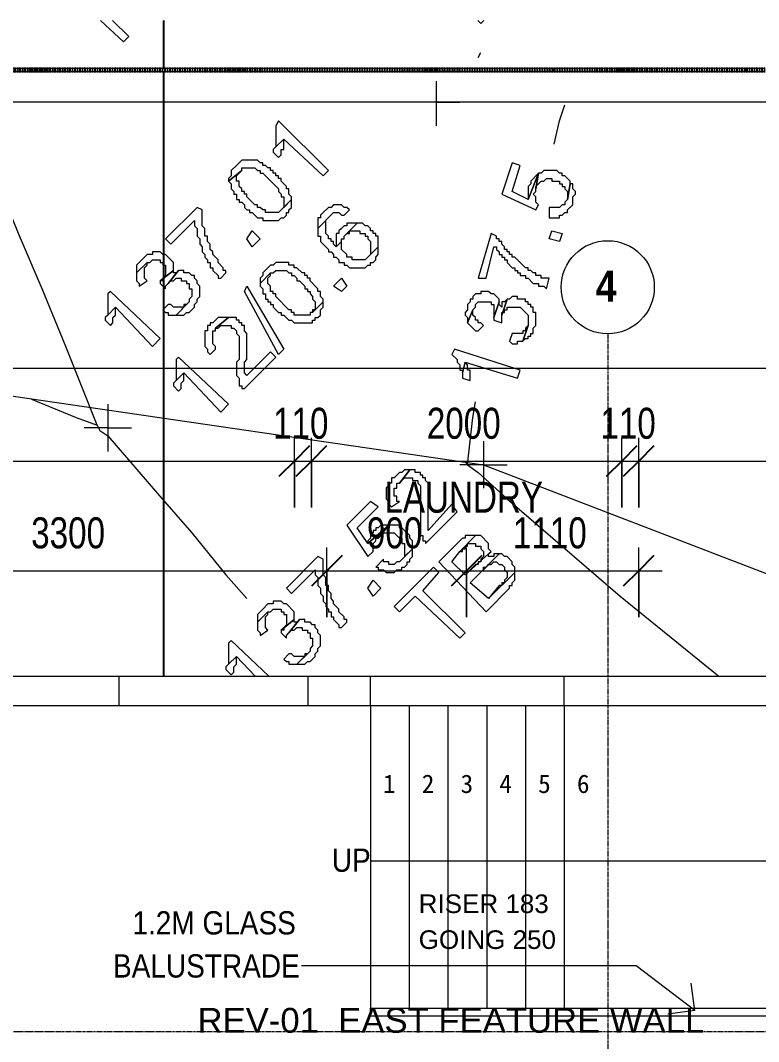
# Model space of a CAD drawing. Header units: millimetres. Extents: x -3370 to 37592, y -25802 to 13127.
# Drawn here: x 13359 to 18116, y 6543 to 13127 of the extents above; entities that cross this region are included whole.
import ezdxf

# ---------------------------------------------------------------- set-up
doc = ezdxf.new("R2010")
doc.units = ezdxf.units.MM
for name, pattern in [('Boundary', [16, 10, -3, 0, -3]), ('Dash - Tight', [4.5, 3, -1.5]), ('Grid Line', [22.225, 12.7, -3.175, 3.175, -3.175])]:
    doc.linetypes.add(name, pattern=pattern)
for name, color, linetype, lineweight in [('2 Hoop survey', 8, 'Continuous', 9), ('A-ANNO-DIMS', 211, 'Continuous', 9), ('A-ANNO-DIMS-100', 211, 'Continuous', 9), ('A-DETL', 90, 'Continuous', 9), ('A-FLOR-HRAL', 11, 'Continuous', 9), ('A-FLOR-HRAL-MBND', 5, 'Dash - Tight', 9), ('A-WALL', 113, 'Continuous', 18), ('C-PROP-LINE', 91, 'Boundary', 70), ('G-ANNO-TEXT', 231, 'Continuous', 9), ('S-GRID', 1, 'Continuous', 9), ('S-GRID-IDEN', 1, 'Continuous', 9), ('S-STRS', 31, 'Continuous', 9), ('S-STRS-ANNO', 31, 'Continuous', 9), ('S-STRS-IDEN', 31, 'Continuous', 25), ('默认', 18, 'Continuous', 9)]:
    doc.layers.add(name, color=color, linetype=linetype, lineweight=lineweight)
doc.layers.add('ID_REVISION_MARKUP', color=7, linetype='Continuous', lineweight=25, true_color=0xc83228)
doc.styles.add('Arial', font='arial.ttf', dxfattribs={"height": 120})
doc.styles.add('Avenir', font='', dxfattribs={"width": 0.9, "height": 150})
doc.styles.add('Avenir_1', font='', dxfattribs={"width": 0.8, "height": 200})
doc.styles.add('Avenir_B', font='', dxfattribs={"width": 0.9, "height": 200})
doc.styles.add('ID_SANS', font='Arial.ttf')
doc.styles.add('宋体_1', font='', dxfattribs={"height": 119.06})
doc.styles.get('Avenir').set_extended_font_data('Avenir')
doc.styles.get('Avenir_1').set_extended_font_data('Avenir')
doc.styles.get('Avenir_B').set_extended_font_data('Avenir', bold=True)
doc.styles.get('宋体_1').set_extended_font_data('SimSun')
doc.dimstyles.new('Choo_2mm_Diagonal_Tick', dxfattribs={"dimscale": 304.8, "dimtxt": 282.499429, "dimasz": 0.656168, "dimexe": 0.492126, "dimexo": 0.0625, "dimgap": 0.164042, "dimtad": 1, "dimdsep": 46, "dimtxsty": 'Avenir_1', "dimblk1": 'OBLIQUE', "dimblk2": 'OBLIQUE', "dimsah": 1, "dimcen": 0.09, "dimdle": 0.492126, "dimazin": 3, "dimtfac": 1, "dimtdec": 4, "dimtix": 1, "dimtmove": 0, "dimatfit": 3, "dimfxl": 0.984252, "dimfxlon": 1, "dimtvp": 1, "dimtolj": 1, "dimarcsym": 2})

# ---------------------------------------------------------------- blocks, each defined once
blk = doc.blocks.new('栏杆扶手 - 栏杆扶手-1406236-Lower Ground Floor')
at = {"layer": 'A-FLOR-HRAL'}
for p, q in [((14071.1, 12817.6), (13005.7, 12817.6)), ((13005.7, 12797.6), (14071.1, 12797.6)), ((14071.1, 12797.6), (14071.1, 12817.6)), ((14800, 12817.6), (14071.1, 12817.6)), ((14071.1, 12797.6), (14800, 12797.6)), ((14800, 12797.6), (14800, 12817.6)), ((16414, 12817.6), (14800, 12817.6)), ((14800, 12797.6), (16414, 12797.6)), ((16414, 12797.6), (16414, 12817.6)), ((16766.4, 12817.6), (16414, 12817.6)), ((16414, 12797.6), (16766.4, 12797.6)), ((16766.4, 12797.6), (16766.4, 12817.6)), ((16794.8, 12817.6), (16766.4, 12817.6)), ((16766.4, 12797.6), (16794.8, 12797.6)), ((16794.8, 12797.6), (16794.8, 12817.6)), ((17107.2, 12817.6), (16794.8, 12817.6)), ((16794.8, 12797.6), (17107.2, 12797.6)), ((17883.1, 12817.6), (17233.7, 12817.6)), ((17233.7, 12797.6), (17883.1, 12797.6)), ((17883.1, 12797.6), (17883.1, 12817.6)), ((18034, 12817.6), (17883.1, 12817.6)), ((17883.1, 12797.6), (18034, 12797.6))]:
    blk.add_line(p, q, dxfattribs=at)
at = {"layer": 'A-FLOR-HRAL', "lineweight": 18}
for p, q in [((17107.2, 12817.6), (17107.2, 12797.6)), ((17233.7, 12817.6), (17107.2, 12817.6)), ((17107.2, 12797.6), (17233.7, 12797.6)), ((17233.7, 12797.6), (17233.7, 12817.6)), ((18034, 12817.6), (18034, 12797.6)), ((18152.8, 12817.6), (18034, 12817.6)), ((18034, 12797.6), (18152.8, 12797.6))]:
    blk.add_line(p, q, dxfattribs=at)
blk = doc.blocks.new('栏杆扶手 - 栏杆扶手-1513421-Lower Ground Floor')
at = {"layer": 'A-FLOR-HRAL'}
for p, q in [((15614, 6759.2), (15964, 6759.2)), ((15614, 6708.4), (15614, 6759.2)), ((15964, 6759.2), (16864, 6759.2)), ((16864, 6759.2), (16964, 6759.2)), ((16964, 6759.2), (18114, 6759.2)), ((18114, 6759.2), (18214, 6759.2)), ((18214, 6759.2), (19214, 6759.2)), ((19214, 6759.2), (19306.7, 6759.2)), ((19330.3, 6708.4), (19306.7, 6759.2)), ((19330.3, 6708.4), (19306.7, 6759.2)), ((19330.3, 6708.4), (19306.7, 6759.2)), ((15614, 6708.4), (15964, 6708.4)), ((15964, 6708.4), (16864, 6708.4)), ((16864, 6708.4), (16964, 6708.4)), ((16964, 6708.4), (18114, 6708.4)), ((18114, 6708.4), (18214, 6708.4)), ((18214, 6708.4), (19214, 6708.4)), ((19214, 6708.4), (19330.3, 6708.4))]:
    blk.add_line(p, q, dxfattribs=at)
at = {"layer": 'A-FLOR-HRAL-MBND'}
for p, q in [((19306.7, 6759.2), (19614, 6759.2)), ((19312.6, 6746.5), (19614, 6746.5)), ((19312.6, 6746.5), (19614, 6746.5)), ((19324.4, 6721.1), (19614, 6721.1)), ((19324.4, 6721.1), (19614, 6721.1)), ((19614, 6759.2), (20014, 6759.2)), ((19614, 6746.5), (20014, 6746.5)), ((19614, 6746.5), (20014, 6746.5)), ((19614, 6721.1), (20014, 6721.1)), ((19614, 6721.1), (20014, 6721.1)), ((20014, 6759.2), (20014, 6708.4)), ((20014, 6746.5), (20014, 6721.1)), ((20014, 6746.5), (20014, 6721.1)), ((19330.3, 6708.4), (19614, 6708.4)), ((19614, 6708.4), (20014, 6708.4))]:
    blk.add_line(p, q, dxfattribs=at)
blk = doc.blocks.new('2 Hoop survey-1260670-Lower Ground Floor')
at = {"layer": '默认', "color": 9}
for p, q in [((64738.7, 23076.2), (64755.7, 23110)), ((64467.8, 22923.8), (64467.8, 22635.9)), ((68454.1, 22788.3), (61623.2, 22788.3)), ((64467.8, 22788.3), (64315.4, 22788.3)), ((64467.8, 22788.3), (64620.2, 22788.3)), ((57457.8, 21518.4), (64772.6, 20451.6)), ((62351.3, 20841.1), (62351.3, 20536.3)), ((62351.3, 20688.7), (62198.9, 20688.7)), ((62351.3, 20688.7), (62503.7, 20688.7)), ((64772.6, 20604), (64772.6, 20299.3)), ((64772.6, 20451.6), (64620.2, 20451.6)), ((64772.6, 20451.6), (64925, 20451.6)), ((64772.6, 20451.6), (68316.9, 19087.3)), ((63389.7, 19087.3), (63147.1, 19317.2))]:
    blk.add_line(p, q, dxfattribs=at)
at = {"layer": '默认', "color": 9, "flags": 128}
for points in [[(62305.7, 23316.3), (62452.9, 23177.8), (62486.7, 23211.6), (62382.1, 23316.3)], [(64737, 23316.3), (64755.7, 23296.3), (64775.7, 23316.3)], [(62283.5, 20705.6), (62080.3, 21213.6), (61928, 21586.1), (61775.6, 21941.7), (61623.2, 22314.2), (61555.4, 22466.6), (61504.6, 22585.1), (61453.8, 22720.6), (61424.3, 22986.5)], [(61639.9, 23006.5), (61640.1, 23008.4), (62691.7, 23006.5)], [(65229.8, 22517.4), (65263.6, 22669.8), (65297.5, 22771.4)], [(61860.2, 20875), (62148.1, 20756.4), (62283.5, 20705.6), (62300.5, 20671.8), (62351.3, 20637.9), (62673, 20265.4), (62893.1, 20011.4), (63113.2, 19740.5), (63248.7, 19588.1)], [(64671, 20451.6), (64704.9, 20756.4), (64721.8, 20858)], [(64654.1, 20468.6), (64671, 20451.6), (64738.7, 20400.8), (64925, 20231.5), (65653.1, 19605), (66279.6, 19097.1), (66290.9, 19087.3)], [(63147.1, 19317.2), (63130.2, 19300.2), (63130.2, 19164.8), (63181, 19215.6), (63300.7, 19087.3)]]:
    blk.add_lwpolyline(points, dxfattribs=at)
for points in [[(63451.9, 22669.8), (63434.9, 22635.9), (63434.9, 22500.5), (63485.7, 22551.3), (63739.7, 22314.2), (63773.6, 22348.1)], [(63434.9, 22500.5), (63418, 22483.5), (63418, 22466.6), (63451.9, 22432.7), (63468.8, 22449.7), (63468.8, 22483.5), (63485.7, 22483.5), (63485.7, 22551.3)], [(63181, 22381.9), (63147.1, 22348.1), (63147.1, 22314.2), (63130.2, 22297.3), (63130.2, 22280.3), (63214.8, 22348.1), (63214.8, 22365), (63299.5, 22365), (63316.4, 22348.1), (63333.3, 22348.1), (63333.3, 22331.1), (63350.3, 22331.1), (63451.9, 22229.5), (63451.9, 22212.6), (63468.8, 22195.7), (63468.8, 22178.8), (63485.7, 22178.8), (63485.7, 22111), (63536.5, 22161.8), (63536.5, 22178.8), (63519.6, 22195.7), (63519.6, 22229.5), (63502.7, 22229.5), (63502.7, 22246.5), (63468.8, 22280.3), (63468.8, 22297.3), (63451.9, 22297.3), (63451.9, 22314.2), (63434.9, 22314.2), (63434.9, 22331.1), (63418, 22331.1), (63418, 22348.1), (63401.1, 22348.1), (63401.1, 22365), (63384.1, 22365), (63367.2, 22381.9), (63350.3, 22381.9), (63350.3, 22398.9), (63333.3, 22398.9), (63316.4, 22415.8), (63214.8, 22415.8)], [(64958.9, 22398.9), (64891.1, 22195.7), (65111.2, 22094.1), (65128.2, 22128), (65111.2, 22144.9), (65111.2, 22178.8), (65094.3, 22195.7), (65111.2, 22212.6), (65111.2, 22229.5), (65128.2, 22331.1), (65060.5, 22161.8), (64958.9, 22212.6), (65009.7, 22381.9)], [(63130.2, 22280.3), (63147.1, 22263.4), (63147.1, 22229.5), (63164, 22212.6), (63164, 22195.7), (63181, 22195.7), (63181, 22161.8), (63197.9, 22161.8), (63197.9, 22144.9), (63214.8, 22144.9), (63231.8, 22128), (63231.8, 22111), (63248.7, 22094.1), (63265.6, 22094.1), (63265.6, 22077.2), (63282.5, 22077.2), (63316.4, 22043.3), (63350.3, 22043.3), (63350.3, 22026.4), (63451.9, 22026.4), (63468.8, 22043.3), (63485.7, 22043.3), (63502.7, 22060.2), (63502.7, 22077.2), (63519.6, 22077.2), (63519.6, 22094.1), (63536.5, 22111), (63536.5, 22161.8), (63451.9, 22077.2), (63367.2, 22077.2), (63367.2, 22094.1), (63350.3, 22094.1), (63333.3, 22111), (63316.4, 22111), (63316.4, 22128), (63299.5, 22128), (63248.7, 22178.8), (63248.7, 22195.7), (63231.8, 22195.7), (63231.8, 22212.6), (63214.8, 22212.6), (63214.8, 22229.5), (63197.9, 22246.5), (63197.9, 22280.3), (63181, 22280.3), (63181, 22314.2), (63214.8, 22348.1)], [(65060.5, 22246.5), (65060.5, 22161.8), (65128.2, 22331.1), (65077.4, 22280.3), (65077.4, 22263.4)], [(65128.2, 22331.1), (65111.2, 22229.5), (65111.2, 22246.5), (65145.1, 22280.3), (65162, 22280.3), (65179, 22297.3), (65212.8, 22297.3), (65212.8, 22280.3), (65263.6, 22280.3), (65263.6, 22263.4), (65280.6, 22263.4), (65280.6, 22246.5), (65297.5, 22246.5), (65297.5, 22229.5), (65314.4, 22212.6), (65314.4, 22161.8), (65331.4, 22263.4), (65331.4, 22280.3), (65297.5, 22314.2), (65280.6, 22314.2), (65280.6, 22331.1), (65263.6, 22331.1), (65246.7, 22348.1), (65162, 22348.1), (65145.1, 22331.1)], [(65195.9, 22111), (65195.9, 22043.3), (65263.6, 22043.3), (65263.6, 22060.2), (65280.6, 22060.2), (65297.5, 22077.2), (65314.4, 22077.2), (65314.4, 22094.1), (65348.3, 22128), (65348.3, 22178.8), (65365.2, 22195.7), (65365.2, 22212.6), (65348.3, 22229.5), (65348.3, 22263.4), (65331.4, 22263.4), (65314.4, 22161.8), (65297.5, 22144.9), (65297.5, 22128), (65280.6, 22128), (65263.6, 22111)], [(63739.7, 22077.2), (63722.8, 22060.2), (63722.8, 22043.3), (63705.9, 22043.3), (63705.9, 21975.6), (63807.5, 22077.2), (63841.3, 22077.2), (63858.2, 22060.2), (63875.2, 22060.2), (63909, 22094.1), (63892.1, 22111), (63875.2, 22111), (63858.2, 22128), (63807.5, 22128), (63790.5, 22111), (63773.6, 22111)], [(62927, 22111), (62723.8, 21907.8), (62757.6, 21874), (62910, 22026.4), (62910, 21992.5), (62927, 21975.6), (62927, 21924.8), (62943.9, 21907.8), (62943.9, 21874), (62960.8, 21857), (62960.8, 21823.2), (62977.8, 21806.2), (62977.8, 21789.3), (62994.7, 21772.4), (62994.7, 21755.4), (63011.6, 21755.4), (63011.6, 21721.6), (63028.6, 21721.6), (63028.6, 21704.6), (63062.4, 21670.8), (63062.4, 21653.8), (63079.4, 21653.8), (63113.2, 21687.7), (63113.2, 21704.6), (63096.3, 21704.6), (63096.3, 21721.6), (63062.4, 21755.4), (63062.4, 21772.4), (63028.6, 21806.2), (63028.6, 21823.2), (63011.6, 21840.1), (63011.6, 21874), (62994.7, 21890.9), (62994.7, 21924.8), (62977.8, 21924.8), (62977.8, 21975.6), (62960.8, 21992.5), (62960.8, 22094.1)], [(63705.9, 21975.6), (63705.9, 21924.8), (63722.8, 21924.8), (63722.8, 21890.9), (63773.6, 21840.1), (63773.6, 21823.2), (63790.5, 21823.2), (63807.5, 21806.2), (63807.5, 21789.3), (63824.4, 21789.3), (63841.3, 21772.4), (63841.3, 21755.4), (63875.2, 21755.4), (63875.2, 21738.5), (63892.1, 21738.5), (63909, 21721.6), (64010.6, 21721.6), (64027.6, 21738.5), (64044.5, 21738.5), (64044.5, 21755.4), (64061.4, 21755.4), (64078.4, 21772.4), (64078.4, 21789.3), (64095.3, 21806.2), (64095.3, 21857), (64010.6, 21772.4), (63926, 21772.4), (63926, 21789.3), (63892.1, 21789.3), (63892.1, 21806.2), (63858.2, 21840.1), (63858.2, 21890.9), (63824.4, 21857), (63807.5, 21874), (63807.5, 21890.9), (63790.5, 21890.9), (63790.5, 21907.8), (63773.6, 21907.8), (63773.6, 21924.8), (63756.7, 21941.7), (63756.7, 22026.4)], [(63858.2, 21975.6), (63841.3, 21958.6), (63841.3, 21941.7), (63824.4, 21941.7), (63824.4, 21857), (63858.2, 21890.9), (63858.2, 21907.8), (63875.2, 21907.8), (63875.2, 21924.8), (63959.8, 22009.4), (63892.1, 22009.4), (63892.1, 21992.5), (63875.2, 21992.5)], [(63959.8, 22009.4), (63892.1, 21941.7), (63909, 21941.7), (63909, 21958.6), (63976.8, 21958.6), (63976.8, 21941.7), (64010.6, 21941.7), (64010.6, 21924.8), (64027.6, 21924.8), (64027.6, 21907.8), (64044.5, 21890.9), (64044.5, 21806.2), (64095.3, 21857), (64095.3, 21924.8), (64078.4, 21924.8), (64078.4, 21941.7), (64061.4, 21941.7), (64061.4, 21958.6), (64044.5, 21958.6), (64044.5, 21975.6), (64027.6, 21992.5), (64010.6, 21992.5), (63993.7, 22009.4)], [(63282.5, 21857), (63248.7, 21907.8), (63282.5, 21958.6), (63333.3, 21907.8)], [(64823.4, 21941.7), (64738.7, 21653.8), (64789.5, 21653.8), (64840.3, 21857), (64857.3, 21857), (64857.3, 21840.1), (64874.2, 21823.2), (64874.2, 21806.2), (64891.1, 21806.2), (64891.1, 21789.3), (64908.1, 21789.3), (64908.1, 21772.4), (64925, 21772.4), (64925, 21755.4), (64958.9, 21721.6), (64975.8, 21721.6), (64975.8, 21704.6), (64992.7, 21704.6), (64992.7, 21687.7), (65009.7, 21687.7), (65009.7, 21670.8), (65043.5, 21670.8), (65043.5, 21653.8), (65060.5, 21653.8), (65094.3, 21620), (65128.2, 21620), (65128.2, 21603.1), (65162, 21603.1), (65179, 21586.1), (65195.9, 21653.8), (65145.1, 21653.8), (65145.1, 21670.8), (65111.2, 21670.8), (65111.2, 21687.7), (65094.3, 21687.7), (65077.4, 21704.6), (65060.5, 21704.6), (65060.5, 21721.6), (65043.5, 21721.6), (64975.8, 21789.3), (64958.9, 21789.3), (64958.9, 21806.2), (64941.9, 21806.2), (64941.9, 21823.2), (64925, 21823.2), (64925, 21840.1), (64908.1, 21840.1), (64908.1, 21857), (64891.1, 21874), (64891.1, 21890.9), (64874.2, 21890.9), (64874.2, 21907.8), (64857.3, 21907.8), (64857.3, 21924.8)], [(65263.6, 21890.9), (65195.9, 21907.8), (65212.8, 21958.6), (65280.6, 21941.7)], [(62571.4, 21772.4), (62537.5, 21738.5), (62537.5, 21687.7), (62605.3, 21755.4), (62622.2, 21755.4), (62639.1, 21772.4), (62689.9, 21772.4), (62689.9, 21755.4), (62706.8, 21755.4), (62706.8, 21738.5), (62723.8, 21738.5), (62723.8, 21670.8), (62706.8, 21653.8), (62706.8, 21636.9), (62689.9, 21636.9), (62774.6, 21704.6), (62774.6, 21755.4), (62723.8, 21806.2), (62706.8, 21806.2), (62689.9, 21823.2), (62639.1, 21823.2), (62639.1, 21806.2), (62605.3, 21806.2)], [(62537.5, 21687.7), (62537.5, 21636.9), (62554.5, 21620), (62554.5, 21603.1), (62605.3, 21636.9), (62588.3, 21653.8), (62588.3, 21721.6), (62605.3, 21738.5), (62605.3, 21755.4)], [(63384.1, 21721.6), (63350.3, 21687.7), (63350.3, 21670.8), (63333.3, 21653.8), (63333.3, 21620), (63401.1, 21687.7), (63418, 21687.7), (63434.9, 21704.6), (63502.7, 21704.6), (63519.6, 21687.7), (63536.5, 21687.7), (63536.5, 21670.8), (63553.5, 21670.8), (63570.4, 21653.8), (63570.4, 21636.9), (63587.3, 21636.9), (63621.2, 21603.1), (63621.2, 21586.1), (63638.1, 21586.1), (63638.1, 21569.2), (63655.1, 21569.2), (63655.1, 21552.3), (63672, 21535.3), (63672, 21518.4), (63688.9, 21501.5), (63688.9, 21450.7), (63672, 21450.7), (63672, 21433.7), (63739.7, 21501.5), (63739.7, 21518.4), (63722.8, 21535.3), (63722.8, 21569.2), (63705.9, 21569.2), (63705.9, 21586.1), (63655.1, 21636.9), (63655.1, 21653.8), (63638.1, 21653.8), (63638.1, 21670.8), (63621.2, 21670.8), (63621.2, 21687.7), (63604.3, 21687.7), (63570.4, 21721.6), (63553.5, 21721.6), (63553.5, 21738.5), (63519.6, 21738.5), (63519.6, 21755.4), (63434.9, 21755.4), (63418, 21738.5), (63401.1, 21738.5)], [(62689.9, 21620), (62723.8, 21586.1), (62723.8, 21603.1), (62740.7, 21620), (62808.4, 21704.6), (62791.5, 21687.7), (62774.6, 21687.7), (62774.6, 21704.6), (62689.9, 21636.9)], [(62808.4, 21704.6), (62740.7, 21620), (62757.6, 21636.9), (62774.6, 21636.9), (62791.5, 21653.8), (62825.4, 21653.8), (62825.4, 21636.9), (62859.2, 21636.9), (62859.2, 21620), (62876.2, 21620), (62876.2, 21586.1), (62893.1, 21586.1), (62893.1, 21535.3), (62876.2, 21518.4), (62876.2, 21501.5), (62791.5, 21416.8), (62842.3, 21416.8), (62859.2, 21433.7), (62876.2, 21433.7), (62910, 21467.6), (62910, 21484.5), (62927, 21501.5), (62927, 21518.4), (62943.9, 21535.3), (62943.9, 21603.1), (62927, 21620), (62927, 21636.9), (62910, 21653.8), (62910, 21670.8), (62893.1, 21670.8), (62876.2, 21687.7), (62842.3, 21687.7), (62842.3, 21704.6)], [(63333.3, 21620), (63333.3, 21603.1), (63350.3, 21586.1), (63350.3, 21552.3), (63367.2, 21552.3), (63367.2, 21518.4), (63384.1, 21518.4), (63384.1, 21501.5), (63401.1, 21501.5), (63401.1, 21484.5), (63418, 21484.5), (63418, 21467.6), (63451.9, 21433.7), (63468.8, 21433.7), (63468.8, 21416.8), (63485.7, 21416.8), (63519.6, 21382.9), (63536.5, 21382.9), (63553.5, 21366), (63672, 21366), (63672, 21382.9), (63688.9, 21382.9), (63688.9, 21399.9), (63705.9, 21399.9), (63722.8, 21416.8), (63722.8, 21450.7), (63739.7, 21467.6), (63739.7, 21501.5), (63672, 21433.7), (63655.1, 21433.7), (63655.1, 21416.8), (63553.5, 21416.8), (63553.5, 21433.7), (63536.5, 21433.7), (63536.5, 21450.7), (63519.6, 21450.7), (63434.9, 21535.3), (63434.9, 21552.3), (63418, 21552.3), (63418, 21569.2), (63401.1, 21569.2), (63401.1, 21603.1), (63384.1, 21620), (63384.1, 21653.8), (63401.1, 21670.8), (63401.1, 21687.7)], [(63451.9, 21162.8), (63231.8, 21569.2), (63248.7, 21603.1), (63485.7, 21196.7)], [(63858.2, 21569.2), (63807.5, 21603.1), (63858.2, 21653.8), (63892.1, 21603.1)], [(62368.2, 21569.2), (62351.3, 21552.3), (62351.3, 21416.8), (62402.1, 21467.6), (62639.1, 21213.6), (62689.9, 21264.4)], [(64671, 21467.6), (64671, 21450.7), (64654.1, 21433.7), (64654.1, 21416.8), (64671, 21399.9), (64671, 21366), (64704.9, 21450.7), (64721.8, 21467.6), (64721.8, 21484.5), (64738.7, 21501.5), (64823.4, 21501.5), (64823.4, 21484.5), (64840.3, 21484.5), (64840.3, 21399.9), (64874.2, 21501.5), (64874.2, 21518.4), (64840.3, 21552.3), (64823.4, 21552.3), (64806.5, 21569.2), (64755.7, 21569.2), (64755.7, 21552.3), (64721.8, 21552.3), (64704.9, 21535.3), (64704.9, 21518.4), (64687.9, 21518.4), (64687.9, 21501.5), (64671, 21484.5)], [(64925, 21518.4), (64891.1, 21416.8), (64891.1, 21433.7), (64908.1, 21433.7), (64908.1, 21450.7), (64925, 21450.7), (64925, 21467.6), (65009.7, 21467.6), (65060.5, 21416.8), (65060.5, 21349.1), (65026.6, 21247.5), (65043.5, 21264.4), (65060.5, 21264.4), (65060.5, 21281.3), (65077.4, 21281.3), (65077.4, 21298.3), (65094.3, 21298.3), (65094.3, 21332.1), (65111.2, 21349.1), (65111.2, 21433.7), (65094.3, 21433.7), (65094.3, 21467.6), (65077.4, 21467.6), (65077.4, 21484.5), (65060.5, 21484.5), (65060.5, 21501.5), (65043.5, 21501.5), (65043.5, 21518.4), (64992.7, 21518.4), (64992.7, 21535.3), (64958.9, 21535.3), (64941.9, 21518.4)], [(62351.3, 21416.8), (62334.3, 21399.9), (62334.3, 21382.9), (62368.2, 21349.1), (62385.1, 21366), (62385.1, 21399.9), (62402.1, 21416.8), (62402.1, 21467.6)], [(62740.7, 21484.5), (62706.8, 21450.7), (62723.8, 21433.7), (62740.7, 21433.7), (62740.7, 21416.8), (62791.5, 21416.8), (62859.2, 21484.5), (62842.3, 21484.5), (62842.3, 21467.6), (62774.6, 21467.6), (62757.6, 21484.5)], [(64840.3, 21382.9), (64891.1, 21366), (64891.1, 21416.8), (64925, 21518.4), (64908.1, 21501.5), (64891.1, 21501.5), (64891.1, 21467.6), (64874.2, 21484.5), (64874.2, 21501.5), (64840.3, 21399.9)], [(63011.6, 21366), (63011.6, 21349.1), (62994.7, 21349.1), (62994.7, 21315.2), (62977.8, 21315.2), (62977.8, 21213.6), (62994.7, 21196.7), (62994.7, 21179.7), (63011.6, 21162.8), (63045.5, 21196.7), (63045.5, 21213.6), (63028.6, 21230.5), (63028.6, 21315.2), (63045.5, 21315.2), (63045.5, 21332.1), (63130.2, 21399.9), (63062.4, 21399.9), (63028.6, 21366)], [(63130.2, 21399.9), (63045.5, 21332.1), (63062.4, 21332.1), (63079.4, 21349.1), (63147.1, 21349.1), (63147.1, 21332.1), (63164, 21332.1), (63181, 21315.2), (63181, 21298.3), (63197.9, 21281.3), (63197.9, 21128.9), (63181, 21112), (63181, 21027.3), (63197.9, 21010.4), (63197.9, 20959.6), (63214.8, 20959.6), (63214.8, 20942.7), (63231.8, 20942.7), (63434.9, 21145.9), (63401.1, 21179.7), (63248.7, 21027.3), (63231.8, 21044.3), (63231.8, 21112), (63248.7, 21128.9), (63248.7, 21298.3), (63231.8, 21315.2), (63231.8, 21349.1), (63214.8, 21349.1), (63214.8, 21366), (63197.9, 21366), (63197.9, 21382.9), (63181, 21382.9), (63181, 21399.9)], [(64671, 21366), (64721.8, 21315.2), (64738.7, 21315.2), (64772.6, 21349.1), (64755.7, 21366), (64738.7, 21366), (64738.7, 21382.9), (64721.8, 21382.9), (64721.8, 21399.9), (64704.9, 21416.8), (64704.9, 21450.7)], [(64958.9, 21298.3), (64941.9, 21247.5), (64958.9, 21230.5), (64992.7, 21230.5), (64992.7, 21247.5), (65026.6, 21247.5), (65060.5, 21349.1), (65043.5, 21332.1), (65043.5, 21315.2), (65026.6, 21315.2), (65026.6, 21298.3)], [(62808.4, 21145.9), (62791.5, 21128.9), (62791.5, 20993.5), (62842.3, 21044.3), (63079.4, 20790.3), (63130.2, 20841.1)], [(64586.3, 21196.7), (64569.4, 21162.8), (64603.3, 21128.9), (64603.3, 21112), (64620.2, 21095.1), (64620.2, 21061.2), (64637.1, 21061.2), (64637.1, 21044.3), (64654.1, 21112), (64992.7, 21010.4), (65009.7, 21061.2)], [(64637.1, 21044.3), (64637.1, 21010.4), (64687.9, 20993.5), (64687.9, 21061.2), (64671, 21061.2), (64671, 21095.1), (64654.1, 21112)], [(62791.5, 20993.5), (62774.6, 20976.6), (62774.6, 20959.6), (62808.4, 20925.8), (62825.4, 20942.7), (62825.4, 20976.6), (62842.3, 20993.5), (62842.3, 21044.3)], [(64196.9, 20367), (64180, 20367), (64180, 20333.1), (64163, 20333.1), (64163, 20316.2), (64146.1, 20299.3), (64146.1, 20231.5), (64163, 20214.6), (64163, 20197.7), (64180, 20180.7), (64230.8, 20214.6), (64213.8, 20214.6), (64213.8, 20248.5), (64196.9, 20248.5), (64196.9, 20299.3), (64213.8, 20299.3), (64213.8, 20333.1), (64230.8, 20333.1), (64298.5, 20417.8), (64264.6, 20417.8), (64247.7, 20400.8), (64230.8, 20400.8)], [(64298.5, 20417.8), (64230.8, 20333.1), (64264.6, 20367), (64315.4, 20367), (64315.4, 20350.1), (64349.3, 20350.1), (64349.3, 20333.1), (64366.2, 20316.2), (64366.2, 19994.5), (64383.2, 19994.5), (64383.2, 19960.6), (64400.1, 19960.6), (64400.1, 19943.7), (64603.3, 20146.9), (64569.4, 20197.7), (64417, 20028.3), (64417, 20333.1), (64400.1, 20350.1), (64400.1, 20367), (64383.2, 20367), (64383.2, 20383.9), (64366.2, 20383.9), (64366.2, 20400.8), (64332.4, 20400.8), (64332.4, 20417.8)], [(64044.5, 20214.6), (63892.1, 20062.2), (64027.6, 19859), (64061.4, 19892.9), (64061.4, 19943.7), (64078.4, 19960.6), (64078.4, 19977.5), (64095.3, 19977.5), (64163, 20062.2), (64027.6, 19943.7), (63959.8, 20045.3), (64095.3, 20180.7)], [(64078.4, 20028.3), (64061.4, 20028.3), (64061.4, 20011.4), (64044.5, 20011.4), (64044.5, 19977.5), (64027.6, 19960.6), (64027.6, 19943.7), (64163, 20062.2), (64112.2, 20062.2), (64095.3, 20045.3), (64078.4, 20045.3)], [(64163, 20062.2), (64095.3, 19977.5), (64095.3, 19994.5), (64112.2, 19994.5), (64112.2, 20011.4), (64196.9, 20011.4), (64230.8, 19977.5), (64247.7, 19977.5), (64247.7, 19943.7), (64264.6, 19943.7), (64264.6, 19859), (64315.4, 19909.8), (64315.4, 19960.6), (64298.5, 19977.5), (64298.5, 19994.5), (64247.7, 20045.3), (64230.8, 20045.3), (64230.8, 20062.2)], [(64603.3, 19943.7), (64484.7, 19825.1), (64789.5, 19503.4), (64941.9, 19655.8), (64941.9, 19672.8), (64958.9, 19672.8), (64958.9, 19689.7), (64975.8, 19706.6), (64975.8, 19757.4), (64806.5, 19588.1), (64687.9, 19689.7), (64874.2, 19875.9), (64840.3, 19875.9), (64840.3, 19859), (64806.5, 19859), (64806.5, 19875.9), (64654.1, 19740.5), (64569.4, 19825.1), (64620.2, 19892.9), (64721.8, 19994.5), (64654.1, 19994.5), (64654.1, 19977.5), (64637.1, 19977.5)], [(64721.8, 19994.5), (64620.2, 19892.9), (64637.1, 19892.9), (64637.1, 19909.8), (64654.1, 19909.8), (64654.1, 19926.7), (64671, 19926.7), (64671, 19943.7), (64721.8, 19943.7), (64721.8, 19926.7), (64755.7, 19926.7), (64755.7, 19909.8), (64772.6, 19892.9), (64772.6, 19859), (64755.7, 19842.1), (64755.7, 19825.1), (64738.7, 19825.1), (64738.7, 19808.2), (64721.8, 19808.2), (64654.1, 19740.5), (64806.5, 19875.9), (64823.4, 19892.9), (64806.5, 19909.8), (64806.5, 19943.7), (64755.7, 19994.5)], [(64129.2, 19842.1), (64078.4, 19791.3), (64095.3, 19791.3), (64095.3, 19774.4), (64129.2, 19774.4), (64146.1, 19757.4), (64196.9, 19757.4), (64213.8, 19774.4), (64247.7, 19774.4), (64247.7, 19791.3), (64264.6, 19791.3), (64281.6, 19808.2), (64281.6, 19825.1), (64298.5, 19825.1), (64298.5, 19842.1), (64315.4, 19859), (64315.4, 19909.8), (64230.8, 19825.1), (64213.8, 19825.1), (64196.9, 19808.2), (64163, 19808.2), (64163, 19825.1), (64129.2, 19825.1)], [(63705.9, 19859), (63502.7, 19655.8), (63536.5, 19622), (63688.9, 19774.4), (63688.9, 19740.5), (63705.9, 19723.6), (63705.9, 19672.8), (63722.8, 19655.8), (63722.8, 19622), (63739.7, 19605), (63739.7, 19571.2), (63756.7, 19554.2), (63756.7, 19537.3), (63773.6, 19520.4), (63773.6, 19503.4), (63790.5, 19503.4), (63790.5, 19469.6), (63807.5, 19469.6), (63807.5, 19452.6), (63841.3, 19418.8), (63841.3, 19401.8), (63858.2, 19401.8), (63892.1, 19435.7), (63892.1, 19452.6), (63875.2, 19452.6), (63875.2, 19469.6), (63841.3, 19503.4), (63841.3, 19520.4), (63807.5, 19554.2), (63807.5, 19571.2), (63790.5, 19588.1), (63790.5, 19622), (63773.6, 19638.9), (63773.6, 19672.8), (63756.7, 19672.8), (63756.7, 19723.6), (63739.7, 19740.5), (63739.7, 19842.1)], [(64874.2, 19875.9), (64772.6, 19774.4), (64772.6, 19791.3), (64789.5, 19791.3), (64806.5, 19808.2), (64823.4, 19808.2), (64840.3, 19825.1), (64857.3, 19825.1), (64874.2, 19808.2), (64891.1, 19808.2), (64908.1, 19791.3), (64908.1, 19774.4), (64925, 19757.4), (64925, 19723.6), (64908.1, 19706.6), (64908.1, 19689.7), (64891.1, 19689.7), (64891.1, 19672.8), (64874.2, 19672.8), (64806.5, 19588.1), (64975.8, 19757.4), (64975.8, 19791.3), (64958.9, 19808.2), (64958.9, 19825.1), (64925, 19859), (64908.1, 19859), (64891.1, 19875.9)], [(64450.9, 19791.3), (64196.9, 19537.3), (64230.8, 19503.4), (64332.4, 19605), (64620.2, 19334.1), (64654.1, 19368), (64383.2, 19638.9), (64484.7, 19757.4)], [(64061.4, 19605), (64027.6, 19655.8), (64061.4, 19706.6), (64112.2, 19655.8)], [(63350.3, 19520.4), (63316.4, 19486.5), (63316.4, 19435.7), (63384.1, 19503.4), (63401.1, 19503.4), (63418, 19520.4), (63468.8, 19520.4), (63468.8, 19503.4), (63485.7, 19503.4), (63485.7, 19486.5), (63502.7, 19486.5), (63502.7, 19418.8), (63485.7, 19401.8), (63485.7, 19384.9), (63468.8, 19384.9), (63553.5, 19452.6), (63553.5, 19503.4), (63502.7, 19554.2), (63485.7, 19554.2), (63468.8, 19571.2), (63418, 19571.2), (63418, 19554.2), (63384.1, 19554.2)], [(63316.4, 19435.7), (63316.4, 19384.9), (63333.3, 19368), (63333.3, 19351), (63384.1, 19384.9), (63367.2, 19401.8), (63367.2, 19469.6), (63384.1, 19486.5), (63384.1, 19503.4)], [(63468.8, 19368), (63502.7, 19334.1), (63502.7, 19351), (63519.6, 19368), (63587.3, 19452.6), (63570.4, 19435.7), (63553.5, 19435.7), (63553.5, 19452.6), (63468.8, 19384.9)], [(63587.3, 19452.6), (63519.6, 19368), (63536.5, 19384.9), (63553.5, 19384.9), (63570.4, 19401.8), (63604.3, 19401.8), (63604.3, 19384.9), (63638.1, 19384.9), (63638.1, 19368), (63655.1, 19368), (63655.1, 19334.1), (63672, 19334.1), (63672, 19283.3), (63655.1, 19266.4), (63655.1, 19249.4), (63570.4, 19164.8), (63621.2, 19164.8), (63638.1, 19181.7), (63655.1, 19181.7), (63688.9, 19215.6), (63688.9, 19232.5), (63705.9, 19249.4), (63705.9, 19266.4), (63722.8, 19283.3), (63722.8, 19351), (63705.9, 19368), (63705.9, 19384.9), (63688.9, 19401.8), (63688.9, 19418.8), (63672, 19418.8), (63655.1, 19435.7), (63621.2, 19435.7), (63621.2, 19452.6)], [(63519.6, 19232.5), (63485.7, 19198.6), (63502.7, 19181.7), (63519.6, 19181.7), (63519.6, 19164.8), (63570.4, 19164.8), (63638.1, 19232.5), (63621.2, 19232.5), (63621.2, 19215.6), (63553.5, 19215.6), (63536.5, 19232.5)], [(63130.2, 19164.8), (63113.2, 19147.9), (63113.2, 19130.9), (63147.1, 19097.1), (63164, 19114), (63164, 19147.9), (63181, 19164.8), (63181, 19215.6)]]:
    blk.add_lwpolyline(points, close=True, dxfattribs=at)
blk = doc.blocks.new('Family - ___-1140397-Lower Ground Floor')
at = {"layer": 'C-PROP-LINE'}
blk.add_line((37591.9, 12807.6), (-3370.2, 12807.6), dxfattribs=at)
blk = doc.blocks.new('轴网 - Annotation - Grid Head _Circle 6mm_-283740-Lower Ground Floor')
at = {"layer": 'S-GRID-IDEN'}
blk.add_circle((0, 0), 3, dxfattribs=at)
blk = doc.blocks.new('DIMBLOCK68-Lower Ground Floor')
at = {"layer": 'A-ANNO-DIMS-100'}
for p, q in [((8584, 10585.7), (8584, 11035.7)), ((32123.6, 10585.7), (32123.6, 11035.7)), ((8434, 10885.7), (32273.6, 10885.7)), ((8584, 10885.7), (8584, 10585.7)), ((32123.6, 10885.7), (32123.6, 10585.7))]:
    blk.add_line(p, q, dxfattribs=at)
at = {"layer": 'A-ANNO-DIMS-100', "lineweight": 25}
for p, q in [((8584, 10885.7), (8684, 10985.7)), ((32123.6, 10885.7), (32223.6, 10985.7)), ((8584, 10885.7), (8484, 10785.7)), ((32123.6, 10885.7), (32023.6, 10785.7))]:
    blk.add_line(p, q, dxfattribs=at)
at = {"layer": 'A-ANNO-DIMS-100', "color": 0, "insert": (20033.6, 11229.9), "char_height": 200, "width": 768.398, "attachment_point": 1, "line_spacing_factor": 1.129998, "style": 'Avenir_1'}
blk.add_mtext('23540', dxfattribs=at)
blk = doc.blocks.new('_Oblique')
at = {"color": 0, "linetype": 'ByBlock', "lineweight": -2}
blk.add_line((-0.5, -0.5), (0.5, 0.5), dxfattribs=at)
blk = doc.blocks.new('DIMBLOCK70-Lower Ground Floor')
at = {"layer": 'A-ANNO-DIMS-100'}
for p, q in [((8854, 9985.7), (8854, 10435.7)), ((15124, 9985.7), (15124, 10435.7)), ((8854, 10285.7), (15124, 10285.7)), ((8854, 10285.7), (8854, 9985.7)), ((15124, 10285.7), (15124, 9985.7))]:
    blk.add_line(p, q, dxfattribs=at)
at = {"layer": 'A-ANNO-DIMS-100', "lineweight": 25}
for p, q in [((8854, 10285.7), (8954, 10385.7)), ((15124, 10285.7), (15224, 10385.7)), ((8854, 10285.7), (8754, 10185.7)), ((15124, 10285.7), (15024, 10185.7))]:
    blk.add_line(p, q, dxfattribs=at)
at = {"layer": 'A-ANNO-DIMS-100', "color": 0, "char_height": 200, "attachment_point": 1, "line_spacing_factor": 1.129998, "style": 'Avenir_1'}
for s, insert, width in [('6270', (11732.9, 10629.9), 614.719), ('ENTERTAINMENT', (11038, 10153.2), 2282.595)]:
    blk.add_mtext(s, dxfattribs=dict(at, insert=insert, width=width))
blk = doc.blocks.new('DIMBLOCK71-Lower Ground Floor')
at = {"layer": 'A-ANNO-DIMS-100'}
for p, q in [((15124, 9985.7), (15124, 10435.7)), ((15234, 9985.7), (15234, 10435.7)), ((15124, 10285.7), (15234, 10285.7)), ((15124, 10285.7), (15124, 9985.7)), ((15234, 10285.7), (15234, 9985.7))]:
    blk.add_line(p, q, dxfattribs=at)
at = {"layer": 'A-ANNO-DIMS-100', "lineweight": 25}
for p, q in [((15124, 10285.7), (15224, 10385.7)), ((15234, 10285.7), (15334, 10385.7)), ((15124, 10285.7), (15024, 10185.7)), ((15234, 10285.7), (15134, 10185.7))]:
    blk.add_line(p, q, dxfattribs=at)
at = {"layer": 'A-ANNO-DIMS-100', "color": 0, "insert": (14986.9, 10629.9), "char_height": 200, "width": 461.039, "attachment_point": 1, "line_spacing_factor": 1.129998, "style": 'Avenir_1'}
blk.add_mtext('110', dxfattribs=at)
blk = doc.blocks.new('DIMBLOCK72-Lower Ground Floor')
at = {"layer": 'A-ANNO-DIMS-100'}
for p, q in [((15234, 9985.7), (15234, 10435.7)), ((17234, 9985.7), (17234, 10435.7)), ((15234, 10285.7), (17234, 10285.7)), ((15234, 10285.7), (15234, 9985.7)), ((17234, 10285.7), (17234, 9985.7))]:
    blk.add_line(p, q, dxfattribs=at)
at = {"layer": 'A-ANNO-DIMS-100', "lineweight": 25}
for p, q in [((15234, 10285.7), (15334, 10385.7)), ((17234, 10285.7), (17334, 10385.7)), ((15234, 10285.7), (15134, 10185.7)), ((17234, 10285.7), (17134, 10185.7))]:
    blk.add_line(p, q, dxfattribs=at)
at = {"layer": 'A-ANNO-DIMS-100', "color": 0, "char_height": 200, "attachment_point": 1, "line_spacing_factor": 1.129998, "style": 'Avenir_1'}
for s, insert, width in [('2000', (15977.9, 10629.9), 614.719), ('LAUNDRY', (15704.8, 10153.2), 1270.117)]:
    blk.add_mtext(s, dxfattribs=dict(at, insert=insert, width=width))
blk = doc.blocks.new('DIMBLOCK73-Lower Ground Floor')
at = {"layer": 'A-ANNO-DIMS-100'}
for p, q in [((17234, 9985.7), (17234, 10435.7)), ((17344, 9985.7), (17344, 10435.7)), ((17234, 10285.7), (17344, 10285.7)), ((17234, 10285.7), (17234, 9985.7)), ((17344, 10285.7), (17344, 9985.7))]:
    blk.add_line(p, q, dxfattribs=at)
at = {"layer": 'A-ANNO-DIMS-100', "lineweight": 25}
for p, q in [((17234, 10285.7), (17334, 10385.7)), ((17344, 10285.7), (17444, 10385.7)), ((17234, 10285.7), (17134, 10185.7)), ((17344, 10285.7), (17244, 10185.7))]:
    blk.add_line(p, q, dxfattribs=at)
at = {"layer": 'A-ANNO-DIMS-100', "color": 0, "insert": (17096.9, 10629.9), "char_height": 200, "width": 461.039, "attachment_point": 1, "line_spacing_factor": 1.129998, "style": 'Avenir_1'}
blk.add_mtext('110', dxfattribs=at)
blk = doc.blocks.new('DIMBLOCK74-Lower Ground Floor')
at = {"layer": 'A-ANNO-DIMS-100'}
for p, q in [((17344, 9985.7), (17344, 10435.7)), ((20414, 9985.7), (20414, 10435.7)), ((17344, 10285.7), (20414, 10285.7)), ((17344, 10285.7), (17344, 9985.7)), ((20414, 10285.7), (20414, 9985.7))]:
    blk.add_line(p, q, dxfattribs=at)
at = {"layer": 'A-ANNO-DIMS-100', "lineweight": 25}
for p, q in [((17344, 10285.7), (17444, 10385.7)), ((20414, 10285.7), (20514, 10385.7)), ((17344, 10285.7), (17244, 10185.7)), ((20414, 10285.7), (20314, 10185.7))]:
    blk.add_line(p, q, dxfattribs=at)
at = {"layer": 'A-ANNO-DIMS-100', "color": 0, "char_height": 200, "attachment_point": 1, "line_spacing_factor": 1.129998, "style": 'Avenir_1'}
for s, insert, width in [('3070', (18622.9, 10629.9), 614.719), ('STAIR', (18568.3, 10153.2), 745.798)]:
    blk.add_mtext(s, dxfattribs=dict(at, insert=insert, width=width))
blk = doc.blocks.new('DIMBLOCK80-Lower Ground Floor')
at = {"layer": 'A-ANNO-DIMS-100'}
for p, q in [((12034, 9279.1), (12034, 9729.1)), ((15334, 9279.1), (15334, 9729.1)), ((12034, 9579.1), (15334, 9579.1)), ((12034, 9579.1), (12034, 9279.1)), ((15334, 9579.1), (15334, 9279.1))]:
    blk.add_line(p, q, dxfattribs=at)
at = {"layer": 'A-ANNO-DIMS-100', "lineweight": 25}
for p, q in [((12034, 9579.1), (12134, 9679.1)), ((15334, 9579.1), (15434, 9679.1)), ((12034, 9579.1), (11934, 9479.1)), ((15334, 9579.1), (15234, 9479.1))]:
    blk.add_line(p, q, dxfattribs=at)
at = {"layer": 'A-ANNO-DIMS-100', "color": 0, "insert": (13427.9, 9923.3), "char_height": 200, "width": 614.719, "attachment_point": 1, "line_spacing_factor": 1.129998, "style": 'Avenir_1'}
blk.add_mtext('3300', dxfattribs=at)
blk = doc.blocks.new('DIMBLOCK81-Lower Ground Floor')
at = {"layer": 'A-ANNO-DIMS-100'}
for p, q in [((15334, 9279.1), (15334, 9729.1)), ((16234, 9279.1), (16234, 9729.1)), ((15334, 9579.1), (16234, 9579.1)), ((15334, 9579.1), (15334, 9279.1)), ((16234, 9579.1), (16234, 9279.1))]:
    blk.add_line(p, q, dxfattribs=at)
at = {"layer": 'A-ANNO-DIMS-100', "lineweight": 25}
for p, q in [((15334, 9579.1), (15434, 9679.1)), ((16234, 9579.1), (16334, 9679.1)), ((15334, 9579.1), (15234, 9479.1)), ((16234, 9579.1), (16134, 9479.1))]:
    blk.add_line(p, q, dxfattribs=at)
at = {"layer": 'A-ANNO-DIMS-100', "color": 0, "insert": (15591.9, 9923.3), "char_height": 200, "width": 461.039, "attachment_point": 1, "line_spacing_factor": 1.129998, "style": 'Avenir_1'}
blk.add_mtext('900', dxfattribs=at)
blk = doc.blocks.new('DIMBLOCK82-Lower Ground Floor')
at = {"layer": 'A-ANNO-DIMS-100'}
for p, q in [((16234, 9279.1), (16234, 9729.1)), ((17344, 9279.1), (17344, 9729.1)), ((16234, 9579.1), (17494, 9579.1)), ((16234, 9579.1), (16234, 9279.1)), ((17344, 9579.1), (17344, 9279.1))]:
    blk.add_line(p, q, dxfattribs=at)
at = {"layer": 'A-ANNO-DIMS-100', "lineweight": 25}
for p, q in [((16234, 9579.1), (16334, 9679.1)), ((17344, 9579.1), (17444, 9679.1)), ((16234, 9579.1), (16134, 9479.1)), ((17344, 9579.1), (17244, 9479.1))]:
    blk.add_line(p, q, dxfattribs=at)
at = {"layer": 'A-ANNO-DIMS-100', "color": 0, "insert": (16532.9, 9923.3), "char_height": 200, "width": 614.719, "attachment_point": 1, "line_spacing_factor": 1.129998, "style": 'Avenir_1'}
blk.add_mtext('1110', dxfattribs=at)

msp = doc.modelspace()

# ---------------------------------------------------------------- linework, layer by layer
at = {"layer": 'A-DETL', "lineweight": 25}
for p, q in [((14281.322, 13127.349), (14281.322, 12817.609)), ((14281.322, 12797.609), (14281.322, 8898.364))]:
    msp.add_line(p, q, dxfattribs=at)
at = {"layer": 'A-WALL'}
for p, q in [((11869.04, 8898.364), (20024.04, 8898.364)), ((13994.04, 8708.364), (13994.04, 8898.364)), ((15214.04, 8708.364), (15214.04, 8898.364)), ((15614.04, 8708.364), (15614.04, 8898.364)), ((16864.04, 8708.364), (16864.04, 8898.364)), ((18364.04, 8708.364), (11869.04, 8708.364))]:
    msp.add_line(p, q, dxfattribs=at)
at = {"layer": 'G-ANNO-TEXT', "color": 7}
for p, q in [((17327.094, 7030.84), (15169.822, 7030.84)), ((17706.173, 6743.519), (17327.094, 7030.84)), ((17706.173, 6743.519), (17682.059, 6918.644)), ((17706.173, 6743.519), (17531.048, 6719.406))]:
    msp.add_line(p, q, dxfattribs=at)
at = {"layer": 'S-GRID', "linetype": 'Grid Line'}
for p, q in [((17144.04, 11106.923), (17144.04, -9321.465)), ((-1062.147, 6608.364), (36838.524, 6608.364))]:
    msp.add_line(p, q, dxfattribs=at)
at = {"layer": 'S-STRS'}
for p, q in [((15614.04, 8708.364), (15614.04, 6759.164)), ((15864.04, 8708.364), (15864.04, 6759.164)), ((16114.04, 8708.364), (16114.04, 6759.164)), ((16364.04, 8708.364), (16364.04, 6759.164)), ((16614.04, 8708.364), (16614.04, 6759.164)), ((16864.04, 8708.364), (16864.04, 6759.164))]:
    msp.add_line(p, q, dxfattribs=at)
at = {"layer": 'S-STRS', "linetype": 'Dash - Tight'}
for p, q in [((15614.04, 8708.364), (15614.04, 6759.164)), ((15864.04, 8708.364), (15864.04, 6759.164)), ((16114.04, 8708.364), (16114.04, 6759.164)), ((16364.04, 8708.364), (16364.04, 6759.164)), ((16614.04, 8708.364), (16614.04, 6759.164)), ((16864.04, 8708.364), (16864.04, 6759.164))]:
    msp.add_line(p, q, dxfattribs=at)
at = {"layer": 'S-STRS-ANNO'}
for p, q in [((15614.04, 7708.364), (15864.04, 7708.364)), ((15864.04, 7708.364), (16114.04, 7708.364)), ((16114.04, 7708.364), (16364.04, 7708.364)), ((16364.04, 7708.364), (16614.04, 7708.364)), ((16614.04, 7708.364), (16864.04, 7708.364)), ((16864.04, 7708.364), (17114.04, 7708.364)), ((17114.04, 7708.364), (18114.04, 7708.364)), ((18114.04, 7708.364), (18364.04, 7708.364))]:
    msp.add_line(p, q, dxfattribs=at)

# ---------------------------------------------------------------- block references
at = {"layer": '2 Hoop survey', "color": 9}
msp.add_blockref('2 Hoop survey-1260670-Lower Ground Floor', (-48430.024, -10188.937), dxfattribs=at)
at = {"layer": 'A-FLOR-HRAL'}
for name in ['栏杆扶手 - 栏杆扶手-1406236-Lower Ground Floor', '栏杆扶手 - 栏杆扶手-1513421-Lower Ground Floor']:
    msp.add_blockref(name, (0, 0), dxfattribs=at)
at = {"layer": 'C-PROP-LINE'}
msp.add_blockref('Family - ___-1140397-Lower Ground Floor', (0, 0), dxfattribs=at)
at = {"layer": 'S-GRID-IDEN', "xscale": 99.99999999999993, "yscale": 99.99999999999993, "zscale": 99.99999999999993, "rotation": 180}
msp.add_blockref('轴网 - Annotation - Grid Head _Circle 6mm_-283740-Lower Ground Floor', (17144.04, 11406.923), dxfattribs=at)

# ---------------------------------------------------------------- texts
at = {"layer": 'G-ANNO-TEXT', "color": 7, "attachment_point": 1}
for s, insert, char_height, width, style in [('RISER 183', (15925.507, 7491.796), 120, 1010.12625, 'Arial'), ('1.2M GLASS ', (14080.184, 7383.652), 150, 1320.37931, 'Avenir'), ('GOING 250', (15925.507, 7260.285), 120, 1010.12625, 'Arial'), ('BALUSTRADE', (13955.168, 7105.84), 150, 1471.89825, 'Avenir')]:
    msp.add_mtext(s, dxfattribs=dict(at, insert=insert, char_height=char_height, width=width, style=style))
at = {"layer": 'ID_REVISION_MARKUP', "style": 'ID_SANS'}
msp.add_text('REV-01  EAST FEATURE WALL', height=160, dxfattribs=at).set_placement((14500, 6600))
at = {"layer": 'S-GRID-IDEN', "insert": (17066.762, 11513.575), "char_height": 200, "width": 180.37969, "attachment_point": 1, "style": 'Avenir_B'}
msp.add_mtext('\\fAvenir|b1|i0|c134|p34|;\\W.9;4', dxfattribs=at)
at = {"layer": 'S-STRS-ANNO', "char_height": 119.06, "width": 104.50362, "attachment_point": 1, "line_spacing_factor": 0.877739, "style": '宋体_1'}
for s, insert in [('\\f宋体|b0|i0|c134|p2|;1', (15695.496, 8264.721)), ('\\f宋体|b0|i0|c134|p2|;2', (15945.496, 8264.721)), ('\\f宋体|b0|i0|c134|p2|;3', (16195.496, 8264.721)), ('\\f宋体|b0|i0|c134|p2|;4', (16445.496, 8264.721)), ('\\f宋体|b0|i0|c134|p2|;5', (16695.496, 8264.721)), ('\\f宋体|b0|i0|c134|p2|;6', (16945.496, 8264.721))]:
    msp.add_mtext(s, dxfattribs=dict(at, insert=insert))
at = {"layer": 'S-STRS-IDEN', "lineweight": 9, "insert": (15365.44, 7787.739), "char_height": 150, "width": 298.3194, "attachment_point": 1, "line_spacing_factor": 1.129998, "style": 'Avenir'}
msp.add_mtext('UP', dxfattribs=at)

# ---------------------------------------------------------------- dimensions: what is measured, and where the dimension line sits
at = {"layer": 'A-ANNO-DIMS'}
for base, p1, p2, override, picture, middle in [((32123.578, 10885.692), (8584.04, 10585.692), (32123.578, 10585.692), {"dimfxl": 23539.538228}, 'DIMBLOCK68-Lower Ground Floor', (20353.809, 11039.082)), ((15234.04, 10285.692), (15124.04, 9985.692), (15234.04, 9985.692), {"dimfxl": 110}, 'DIMBLOCK71-Lower Ground Floor', (15179.04, 10439.082)), ((17344.04, 10285.692), (17234.04, 9985.692), (17344.04, 9985.692), {"dimfxl": 110}, 'DIMBLOCK73-Lower Ground Floor', (17289.04, 10439.082)), ((15334.04, 9579.099), (12034.04, 9279.099), (15334.04, 9279.099), {"dimfxl": 3300}, 'DIMBLOCK80-Lower Ground Floor', (13684.04, 9732.489)), ((16234.04, 9579.099), (15334.04, 9279.099), (16234.04, 9279.099), {"dimfxl": 900}, 'DIMBLOCK81-Lower Ground Floor', (15784.04, 9732.489)), ((17344.04, 9579.099), (16234.04, 9279.099), (17344.04, 9279.099), {"dimfxl": 1110}, 'DIMBLOCK82-Lower Ground Floor', (16789.04, 9732.489))]:
    dim = msp.add_linear_dim(base=base, p1=p1, p2=p2, dimstyle='Choo_2mm_Diagonal_Tick', override=override, dxfattribs=at)
    dim.commit()
    dim.dimension.update_dxf_attribs({"geometry": picture, "text_midpoint": middle})
for base, p1, p2, text, override, picture, middle in [((15124.04, 10285.692), (8854.04, 9985.692), (15124.04, 9985.692), '<>\\XENTERTAINMENT', {"dimfxl": 6270}, 'DIMBLOCK70-Lower Ground Floor', (11989.04, 10285.692)), ((17234.04, 10285.692), (15234.04, 9985.692), (17234.04, 9985.692), '<>\\XLAUNDRY', {"dimfxl": 2000}, 'DIMBLOCK72-Lower Ground Floor', (16234.04, 10285.692)), ((20414.04, 10285.692), (17344.04, 9985.692), (20414.04, 9985.692), '<>\\XSTAIR', {"dimfxl": 3070}, 'DIMBLOCK74-Lower Ground Floor', (18879.04, 10285.692))]:
    dim = msp.add_linear_dim(base=base, p1=p1, p2=p2, text=text, dimstyle='Choo_2mm_Diagonal_Tick', override=override, dxfattribs=at)
    dim.commit()
    dim.dimension.update_dxf_attribs({"geometry": picture, "text_midpoint": middle})

doc.saveas('drawing.dxf')
